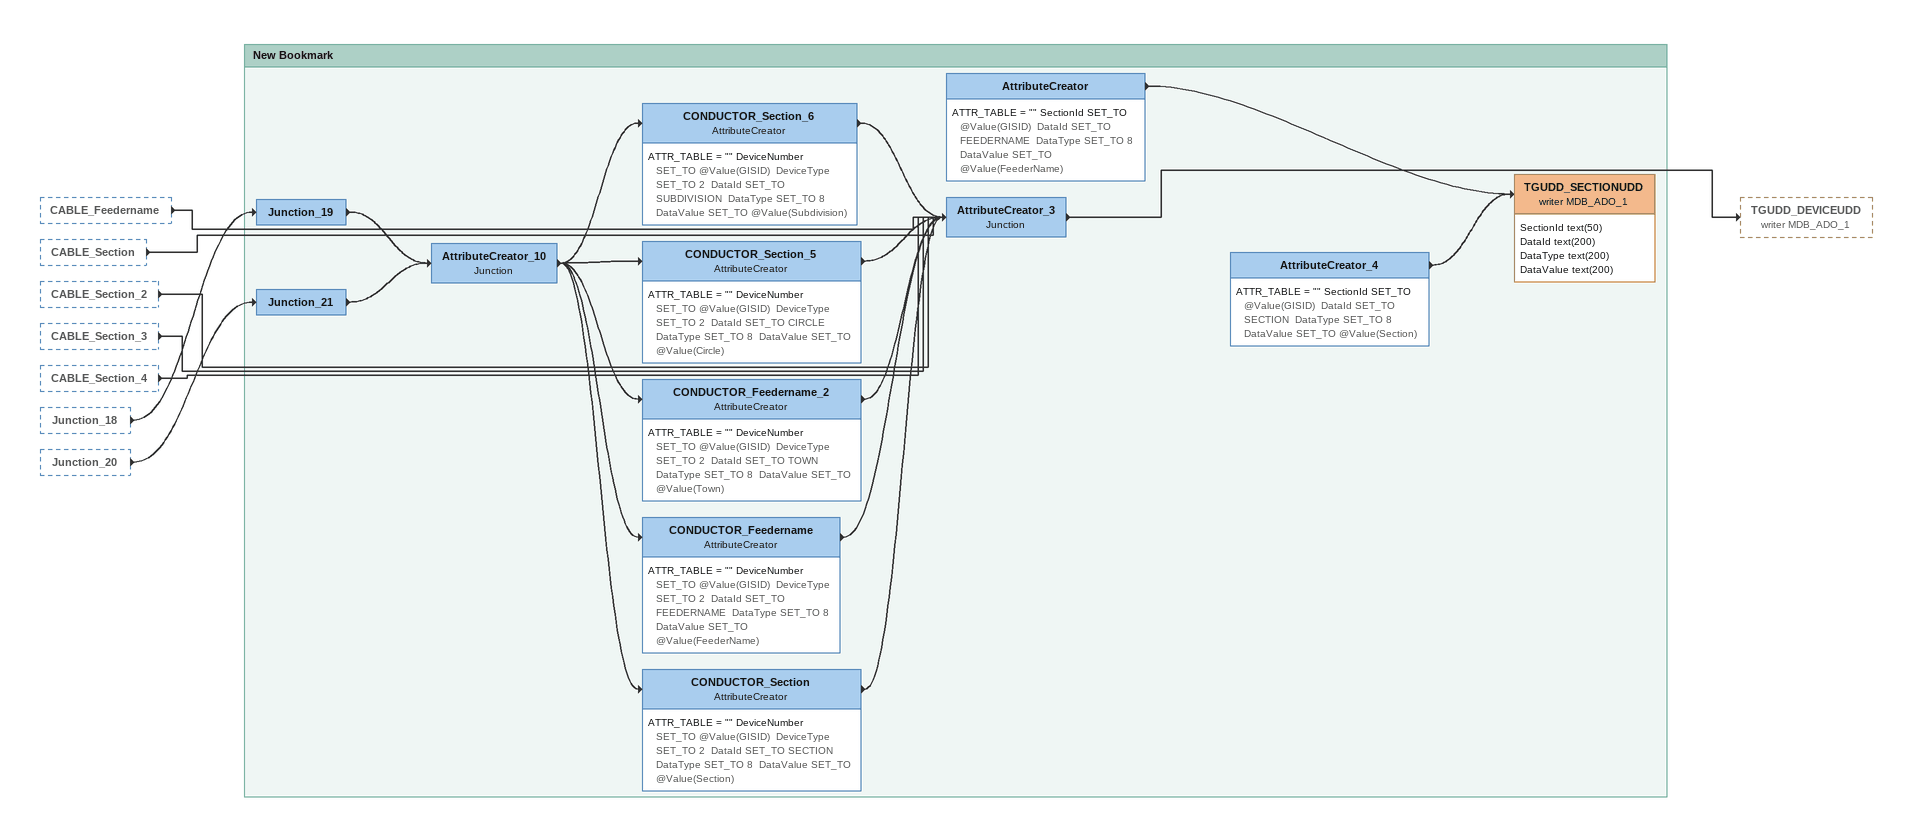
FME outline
CABLE_Feedername [outside]
    -> AttributeCreator_3
CABLE_Section [outside]
    -> AttributeCreator_3
CABLE_Section_2 [outside]
    -> AttributeCreator_3
CABLE_Section_3 [outside]
    -> AttributeCreator_3
CABLE_Section_4 [outside]
    -> AttributeCreator_3
Junction_18 [outside]
    -> Junction_19
Junction_20 [outside]
    -> Junction_21

Bookmark: New Bookmark
Junction_19
    -> AttributeCreator_10
Junction_21
    -> AttributeCreator_10
AttributeCreator_10: Junction
    -> CONDUCTOR_Feedername
    -> CONDUCTOR_Section
    -> CONDUCTOR_Feedername_2
    -> CONDUCTOR_Section_6
    -> CONDUCTOR_Section_5
CONDUCTOR_Section_6: AttributeCreator
    ATTR_TABLE = "" DeviceNumber SET_TO @Value(GISID)  DeviceType SET_TO 2  DataId SET_TO SUBDIVISION  DataType SET_TO 8  DataValue SET_TO @Value(Subdivision)
    -> AttributeCreator_3
CONDUCTOR_Section_5: AttributeCreator
    ATTR_TABLE = "" DeviceNumber SET_TO @Value(GISID)  DeviceType SET_TO 2  DataId SET_TO CIRCLE  DataType SET_TO 8  DataValue SET_TO @Value(Circle)
    -> AttributeCreator_3
CONDUCTOR_Feedername_2: AttributeCreator
    ATTR_TABLE = "" DeviceNumber SET_TO @Value(GISID)  DeviceType SET_TO 2  DataId SET_TO TOWN  DataType SET_TO 8  DataValue SET_TO @Value(Town)
    -> AttributeCreator_3
CONDUCTOR_Feedername: AttributeCreator
    ATTR_TABLE = "" DeviceNumber SET_TO @Value(GISID)  DeviceType SET_TO 2  DataId SET_TO FEEDERNAME  DataType SET_TO 8  DataValue SET_TO @Value(FeederName)
    -> AttributeCreator_3
CONDUCTOR_Section: AttributeCreator
    ATTR_TABLE = "" DeviceNumber SET_TO @Value(GISID)  DeviceType SET_TO 2  DataId SET_TO SECTION  DataType SET_TO 8  DataValue SET_TO @Value(Section)
    -> AttributeCreator_3
AttributeCreator_3: Junction
    -> TGUDD_DEVICEUDD (writer MDB_ADO_1)
AttributeCreator
    ATTR_TABLE = "" SectionId SET_TO @Value(GISID)  DataId SET_TO FEEDERNAME  DataType SET_TO 8  DataValue SET_TO @Value(FeederName)
    -> TGUDD_SECTIONUDD (writer MDB_ADO_1)
AttributeCreator_4
    ATTR_TABLE = "" SectionId SET_TO @Value(GISID)  DataId SET_TO SECTION  DataType SET_TO 8  DataValue SET_TO @Value(Section)
    -> TGUDD_SECTIONUDD (writer MDB_ADO_1)
TGUDD_SECTIONUDD (writer MDB_ADO_1)
    attributes: SectionId text(50), DataId text(200), DataType text(200), DataValue text(200)
